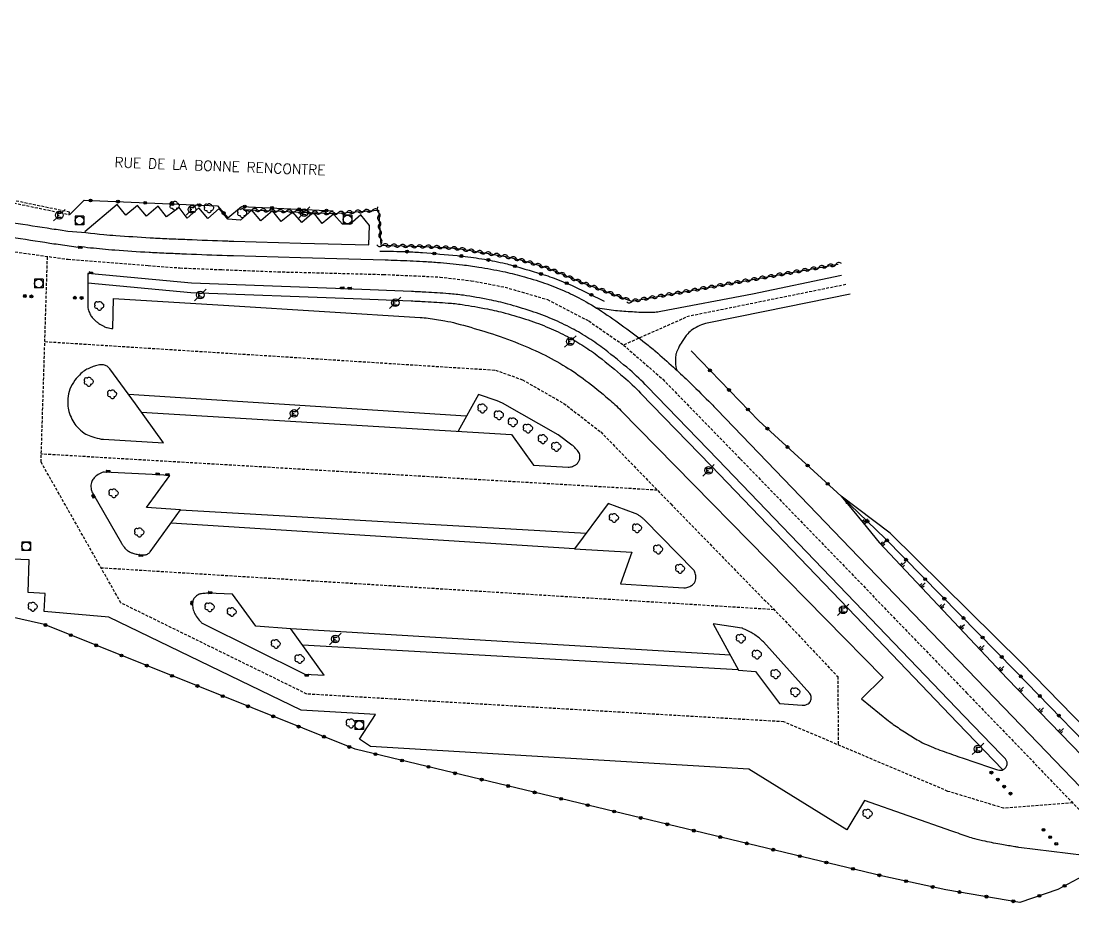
# Model space of a CAD drawing. Header units: millimetres. Extents: x 82000 to 83000, y 142999 to 144000.
# Drawn here: x 82396.9 to 82580.1, y 143549.3 to 143703.1 of the extents above; entities that cross this region are included whole.
import ezdxf
from ezdxf.enums import TextEntityAlignment as Align

# ---------------------------------------------------------------- set-up
doc = ezdxf.new("R2010")
doc.units = ezdxf.units.MM
doc.linetypes.add('DASHED', pattern=[0.75, 0.5, -0.25])
doc.layers.get('0').update_dxf_attribs({"linetype": 'CONTINUOUS'})
for name, color, linetype in [('W0001', 6, 'DASHED'), ('W0008', 7, 'CONTINUOUS'), ('W0112', 1, 'DASHED'), ('W0211', 2, 'CONTINUOUS'), ('W0300', 7, 'CONTINUOUS'), ('W0310', 3, 'CONTINUOUS'), ('W0322', 7, 'CONTINUOUS'), ('W0400', 7, 'CONTINUOUS'), ('W0420', 7, 'CONTINUOUS'), ('W0471', 7, 'CONTINUOUS'), ('W0989', 7, 'CONTINUOUS')]:
    doc.layers.add(name, color=color, linetype=linetype)
doc.styles.get("Standard").update_dxf_attribs({"font": 'romans.shx', "width": 0.85})

# ---------------------------------------------------------------- blocks, each defined once
blk = doc.blocks.new('t310o')
at = {"color": 0, "linetype": 'Continuous'}
for centre, start, end in [((-0.5, 0.38), 216.8699, 323.1304), ((0.5, -0.37), 36.8699, 143.1303)]:
    blk.add_arc(centre, 0.625, start, end, dxfattribs=at)
blk = doc.blocks.new('t322o')
at = {"color": 0, "linetype": 'Continuous'}
for radius in [0.25, 0.15]:
    blk.add_circle((0, 0), radius, dxfattribs=at)
blk = doc.blocks.new('t211o')
at = {"color": 0, "linetype": 'Continuous'}
for p, q in [((-0.29, 0.5), (-0.29, 0)), ((0, 1), (0, 0)), ((0.29, 0.5), (0.29, 0))]:
    blk.add_line(p, q, dxfattribs=at)
blk = doc.blocks.new('T420')
for p, q in [((0.75, 0.75), (-0.75, 0.75)), ((-0.75, 0.75), (-0.75, -0.75)), ((0.75, 0.75), (0.75, -0.75)), ((0.75, -0.75), (-0.75, -0.75))]:
    blk.add_line(p, q)
blk.add_ellipse((0, 0), major_axis=(-0.53, 0.53), ratio=1, start_param=3.926991, end_param=10.210176)
blk = doc.blocks.new('T471')
for p, q in [((-0.333334, 0.333334), (-0.333334, -0.333334)), ((-0.333334, 0.333334), (0.333334, 0.333334)), ((-0.333334, 0), (0, 0)), ((0.500001, 0.500001), (1.000002, 1.000002)), ((-0.500001, -0.500001), (-1.000002, -1.000002)), ((-0.333334, -0.333334), (0.333334, -0.333334))]:
    blk.add_line(p, q)
blk.add_ellipse((0, 0), major_axis=(0.471405, 0.471405), ratio=1, start_param=5.4977871438, end_param=11.780972451)
blk = doc.blocks.new('T300')
for p, q in [((-0.8, 0.51), (-0.86, 0.34)), ((-0.86, 0.34), (-0.86, 0.17)), ((-0.86, 0.17), (-0.74, 0.06)), ((-0.69, 0.63), (-0.8, 0.51)), ((-0.8, -0.06), (-0.74, 0.06)), ((-0.74, 0.06), (-0.69, 0.11)), ((-0.57, 0.69), (-0.69, 0.63)), ((-0.46, 0.69), (-0.57, 0.69)), ((-0.29, 0.63), (-0.46, 0.69)), ((-0.29, 0.63), (-0.17, 0.74)), ((-0.23, 0.57), (-0.29, 0.63)), ((-0.17, 0.74), (-0.06, 0.8)), ((-0.06, 0.8), (0.06, 0.8)), ((0.06, 0.8), (0.23, 0.74)), ((0.23, 0.74), (0.34, 0.63)), ((0.34, 0.63), (0.4, 0.51)), ((0.46, 0.46), (0.34, 0.46)), ((0.4, 0.51), (0.4, 0.46)), ((0.57, 0.4), (0.46, 0.46)), ((0.57, 0.4), (0.69, 0.29)), ((0.69, 0.29), (0.74, 0.17)), ((0.74, 0.06), (0.69, -0.17)), ((0.74, 0.17), (0.74, 0.06)), ((-0.8, -0.17), (-0.8, -0.06)), ((-0.8, -0.23), (-0.8, -0.17)), ((-0.74, -0.34), (-0.8, -0.23)), ((-0.69, -0.4), (-0.74, -0.34)), ((-0.51, -0.46), (-0.69, -0.4)), ((-0.4, -0.46), (-0.51, -0.46)), ((-0.4, -0.46), (-0.34, -0.46)), ((-0.34, -0.46), (-0.34, -0.4)), ((-0.34, -0.51), (-0.34, -0.46)), ((-0.29, -0.63), (-0.34, -0.51)), ((-0.17, -0.74), (-0.29, -0.63)), ((-0.06, -0.8), (-0.17, -0.74)), ((0.06, -0.8), (-0.06, -0.8)), ((0.17, -0.74), (0.06, -0.8)), ((0.23, -0.69), (0.17, -0.74)), ((0.29, -0.46), (0.23, -0.46)), ((0.29, -0.63), (0.23, -0.69)), ((0.46, -0.4), (0.29, -0.46)), ((0.34, -0.51), (0.29, -0.63)), ((0.34, -0.51), (0.34, -0.46)), ((0.57, -0.34), (0.46, -0.4)), ((0.63, -0.29), (0.57, -0.34)), ((0.69, -0.17), (0.63, -0.29))]:
    blk.add_line(p, q)
blk = doc.blocks.new('T400')
for p, q in [((-0.15, 0.3), (0.15, 0.3)), ((-0.15, -0.25), (-0.15, 0.3)), ((-0.15, 0.15), (0.15, 0.15)), ((-0.15, 0), (0.15, 0)), ((0.15, 0.3), (0.15, -0.25)), ((-0.15, -0.15), (0.15, -0.15)), ((-0.15, -0.25), (-0.15, -0.3)), ((-0.15, -0.3), (0.15, -0.3)), ((0.15, -0.3), (0.15, -0.25))]:
    blk.add_line(p, q)

msp = doc.modelspace()

# ---------------------------------------------------------------- linework, layer by layer
at = {"layer": 'W0001'}
for points in [[(82368.68, 143667.73), (82392.88, 143663.33), (82405.09, 143661.61), (82419.06, 143660.53), (82424.57, 143660.12), (82431.85, 143659.81), (82441.63, 143659.44), (82460.01, 143658.98), (82469.86, 143658.53), (82475.32, 143657.89), (82481.2, 143656.76), (82488.57, 143654.61), (82495.76, 143650.88), (82501.82, 143646.68), (82508.67, 143640.71), (82522.22, 143626.81), (82561.57, 143586.09), (82591.35, 143555.17), (82623.77, 143520.97)], [(82580.06, 143566.9), (82568.02, 143565.98), (82558.32, 143568.92), (82529.72, 143581.03), (82446.68, 143585.87), (82414.31, 143601.74), (82400.39, 143626.28), (82401.51, 143662.11)], [(82401.05, 143647.28), (82479.53, 143642.31), (82484.21, 143640.63), (82491.42, 143636.52), (82497.86, 143631.53), (82510.04, 143618.99), (82530.68, 143597.86), (82539.13, 143588.9), (82539.22, 143577)]]:
    msp.add_lwpolyline(points, dxfattribs=at)
at = {"layer": 'W0001', "flags": 128}
for points in [[(82540.54, 143657.21), (82513.06, 143651.65), (82501.82, 143646.68)], [(82507.71, 143621.39), (82400.44, 143627.68)], [(82528.04, 143600.57), (82410.86, 143607.83)]]:
    msp.add_lwpolyline(points, dxfattribs=at)
at = {"layer": 'W0008'}
for points in [[(82395.54, 143667.99, 0.000015), (82402.29, 143666.95, 0.00158), (82403.73, 143666.73), (82405.06, 143666.53), (82405.06, 143666.53, -0.011982), (82411.34, 143665.93, 0.008278), (82413.41, 143665.76, 0.000196), (82419.38, 143665.36, 0.00536), (82419.55, 143665.35, 0.000697), (82422.7, 143665.21, 0.000707), (82425.81, 143665.08, 0.000382), (82432.9, 143664.81, 0.002518), (82433.95, 143664.77), (82445.64, 143664.44), (82457.49, 143664.12), (82457.6, 143667.51), (82456.08, 143669.34), (82454.15, 143667.67), (82452.88, 143667.73), (82451.31, 143669.5), (82449.34, 143667.86), (82448.04, 143669.47), (82447.57, 143669.53), (82445.81, 143668.03), (82444.22, 143669.85), (82442.19, 143668.19), (82440.68, 143670.06), (82438.64, 143668.31), (82437.1, 143670.19), (82435.11, 143668.44), (82432.89, 143668.6), (82431.42, 143670.47), (82429.42, 143668.73), (82427.85, 143670.56), (82425.85, 143668.78), (82424.42, 143670.64), (82422.26, 143668.99), (82420.8, 143670.86), (82418.78, 143669.14), (82417.16, 143670.98), (82415.17, 143669.33), (82413.63, 143671.17), (82408, 143666.42)], [(82395.15, 143665.5, 0.000015), (82401.91, 143664.45, 0.001582), (82403.36, 143664.23), (82406.88, 143663.71), (82406.93, 143663.88, 0.004283), (82411.08, 143663.42, 0.008278), (82413.24, 143663.24, 0.000196), (82419.21, 143662.84, 0.00536), (82419.43, 143662.83, 0.000697), (82422.59, 143662.69, 0.000707), (82425.71, 143662.56, 0.000382), (82432.8, 143662.28, 0.002518), (82433.88, 143662.25), (82445.57, 143661.92), (82460.34, 143661.52, -0.003614), (82462.42, 143661.45, -0.001679), (82466.88, 143661.25, -0.009446), (82469.41, 143661.08, -0.005465), (82473.76, 143660.65, -0.013829), (82476.62, 143660.26, -0.009395), (82480.79, 143659.5, -0.017885), (82484.1, 143658.7, -0.014682), (82488.06, 143657.47, -0.02007), (82491.48, 143656.14, -0.022438), (82494.43, 143654.69, -0.018173), (82498.01, 143652.56, -0.016014), (82501.9, 143649.86, -0.00593), (82505.66, 143647.01, -0.012609), (82507.38, 143645.6, -0.006596), (82510.51, 143642.83, -0.008012), (82513.02, 143640.47, -0.002442), (82516.68, 143636.88, -0.006261), (82518.08, 143635.46), (82542.82, 143609.73), (82568.03, 143583.52), (82590.28, 143560.4)], [(82417.82, 143634.97), (82482.31, 143631.11), (82486.15, 143625.76), (82492.17, 143625.39, 0.080134), (82492.57, 143625.43, 0.041619), (82493.3, 143625.68, 0.093109), (82493.68, 143625.95, 0.06934), (82494.05, 143626.45, 0.142649), (82494.24, 143627.33, 0.148735), (82493.94, 143628.13, 0.027243), (82493.33, 143628.83, 0.039471), (82492.85, 143629.26), (82490.45, 143631.06), (82480.76, 143636.56), (82479.82, 143636.98), (82476.54, 143638.05), (82473, 143631.66)], [(82584.88, 143557.38), (82570.68, 143559.16, -0.008952), (82569.97, 143559.27, -0.002817), (82567.72, 143559.64, -0.005275), (82566.28, 143559.91, -0.005049), (82564.78, 143560.22, -0.011691), (82562.98, 143560.65, -0.017913), (82561.83, 143561, -0.000569), (82560.45, 143561.48, -0.000536), (82558.98, 143561.99), (82543.76, 143567.31), (82540.71, 143562.24), (82523.65, 143572.8), (82457.75, 143576.76), (82455.84, 143578.01), (82458.65, 143582.31), (82445.67, 143583.08), (82412.18, 143599.28), (82400.95, 143600.23), (82401.12, 143603.41), (82398.14, 143603.58), (82398.33, 143609.28), (82395.4, 143609.38)]]:
    msp.add_lwpolyline(points, format="xyb", dxfattribs=at)
msp.add_lwpolyline([(82409.17, 143659.1), (82408.54, 143659.16), (82408.54, 143653.41, 0.068773), (82408.61, 143652.94, 0.038342), (82408.9, 143652.13, 0.061451), (82409.31, 143651.47, 0.048799), (82409.98, 143650.78, 0.035827), (82410.43, 143650.45, 0.019577), (82411.32, 143649.94, 0.060365), (82411.92, 143649.71, 0.040222), (82412.87, 143649.56), (82413.03, 143654.81), (82433.08, 143653.59), (82466.43, 143651.49, -0.018426), (82467.82, 143651.35, -0.008827), (82470.7, 143650.9, -0.022333), (82472.74, 143650.45, -0.009039), (82477.69, 143649.03, -0.018727), (82482.91, 143647.21, -0.02012), (82487.63, 143645.15, -0.023711), (82491.76, 143642.89, -0.026669), (82495.22, 143640.52, -0.012676), (82499.26, 143637.26, -0.022928), (82501.36, 143635.3), (82510.74, 143625.7), (82526.93, 143609.19), (82547.01, 143588.75), (82543.26, 143585.06), (82547.95, 143581.23, 0.019605), (82548.8, 143580.59, 0.007713), (82551.03, 143579.09, 0.014877), (82553.24, 143577.75, 0.025055), (82554.61, 143577.06, 0.009507), (82556.17, 143576.4, 0.010098), (82557.66, 143575.84, 0.00065), (82560.81, 143574.74, 0.001533), (82562.15, 143574.28), (82566.58, 143572.77, 0.042798), (82567, 143572.66, 0.032118), (82567.57, 143572.61, 0.133732), (82567.95, 143572.7, 0.095556), (82568.38, 143573.05, 0.113873), (82568.63, 143573.57, 0.144977), (82568.61, 143574.02, 0.036628), (82568.42, 143574.46, 0.070215), (82568.27, 143574.66), (82567.6, 143575.35), (82561.17, 143582), (82542.13, 143601.89), (82518.24, 143626.76), (82505.96, 143639.44, 0.020991), (82502.92, 143642.33, 0.015492), (82498.52, 143645.93, 0.021342), (82495.8, 143647.84, 0.0206), (82492.82, 143649.58, 0.021701), (82489.45, 143651.19, 0.020418), (82485.73, 143652.58, 0.013662), (82481.66, 143653.81, 0.01765), (82478.45, 143654.56, 0.01117), (82473.94, 143655.34, 0.01984), (82471.38, 143655.62, 0.002911), (82467.4, 143655.88, 0.004661), (82464.92, 143656), (82454.82, 143656.4), (82426.58, 143657.45)], format="xyb", close=True, dxfattribs=at)
at = {"layer": 'W0008', "flags": 128}
for points in [[(82496.92, 143653.24, 0.011742), (82500.09, 143652.76, 0.015723), (82501.51, 143652.62, 0.001439), (82504.48, 143652.43, 0.0085), (82504.98, 143652.41, 0.017144), (82507.25, 143652.43, 0.03634), (82508.31, 143652.56), (82524.29, 143655.6), (82539.76, 143658.86)], [(82408.54, 143657.53), (82426.48, 143655.83), (82454.76, 143654.77), (82464.85, 143654.37, -0.004661), (82467.31, 143654.25, -0.002911), (82471.27, 143654, -0.01984), (82473.7, 143653.73, -0.01117), (82478.14, 143652.96, -0.01765), (82481.23, 143652.24, -0.013662), (82485.22, 143651.04, -0.020418), (82488.82, 143649.69, -0.021701), (82492.06, 143648.14, -0.0206), (82494.92, 143646.47, -0.021342), (82497.53, 143644.64, -0.015492), (82501.85, 143641.1, -0.020991), (82504.79, 143638.31), (82517.07, 143625.64), (82540.95, 143600.76), (82559.99, 143580.88), (82567.88, 143572.69)], [(82541.31, 143655.56), (82526.42, 143652.52), (82516.41, 143650.48, 0.051527), (82515.11, 143650.07, 0.048496), (82513.84, 143649.37, 0.06138), (82513.02, 143648.65, 0.040137), (82512.02, 143647.31, 0.026338), (82511.37, 143646.16, 0.03352), (82510.97, 143645.2, 0.049781), (82510.91, 143644.92, 0.098569), (82511.09, 143642.29)]]:
    msp.add_lwpolyline(points, format="xyb", dxfattribs=at)
for points in [[(82416.82, 143636.41), (82412.36, 143642.53, 0.095739), (82411.89, 143642.97, 0.093486), (82411.27, 143643.21, 0.075177), (82410.78, 143643.23, 0.040482), (82409.89, 143643.06, 0.030846), (82409.04, 143642.76, 0.028811), (82408.17, 143642.33, 0.061851), (82407.34, 143641.71, 0.040401), (82406.28, 143640.53, 0.069697), (82405.43, 143639.01, 0.071611), (82405.05, 143637.36, 0.049866), (82405.07, 143636.03, 0.050978), (82405.35, 143634.76, 0.048923), (82405.94, 143633.45, 0.05582), (82406.68, 143632.42, 0.05676), (82407.9, 143631.35, 0.072557), (82409.05, 143630.78, 0.021834), (82410.5, 143630.37, 0.042374), (82411.27, 143630.26), (82421.71, 143629.63)], [(82422.82, 143623.92), (82419.75, 143624.1), (82411.45, 143624.54, 0.116934), (82411.03, 143624.47, 0.047642), (82410.13, 143623.96, 0.078839), (82409.51, 143623.38, 0.093541), (82409.18, 143622.73, 0.094145), (82409.09, 143621.74, 0.107002), (82409.35, 143620.91), (82414.4, 143612.13, 0.027766), (82414.68, 143611.7, 0.021263), (82415.09, 143611.19, 0.063349), (82415.46, 143610.86, 0.047582), (82416.04, 143610.54, 0.037269), (82416.52, 143610.37, 0.02168), (82417.37, 143610.18, 0.032864), (82418.17, 143610.1, 0.063517), (82418.58, 143610.13, 0.089686), (82419.06, 143610.33, 0.095088), (82419.42, 143610.66), (82424.65, 143617.96), (82418.78, 143618.36)], [(82503.28, 143610.61), (82501.28, 143605.06), (82512.31, 143604.35, 0.080552), (82512.64, 143604.38, 0.033894), (82513.36, 143604.63, 0.086252), (82513.96, 143605.01, 0.10499), (82514.3, 143605.48, 0.081937), (82514.43, 143605.97, 0.070998), (82514.39, 143606.54, 0.041105), (82514.19, 143607.27, 0.104619), (82514.03, 143607.52), (82505.55, 143616.14, 0.022688), (82505.17, 143616.49, 0.020126), (82504.72, 143616.85, 0.029998), (82504.25, 143617.14, 0.036915), (82503.85, 143617.33), (82499.16, 143619.06), (82493.31, 143611.18)], [(82443.88, 143597.24), (82437.8, 143597.68), (82433.71, 143603.25), (82429.44, 143603.42, 0.029218), (82428.96, 143603.41, 0.017681), (82428.16, 143603.32, 0.107366), (82427.62, 143603.11, 0.086766), (82427.09, 143602.63, 0.106046), (82426.84, 143602.09, 0.076304), (82426.78, 143601.26, 0.06168), (82426.98, 143600.29, 0.066308), (82427.39, 143599.45, 0.040456), (82428.15, 143598.49, 0.089485), (82428.59, 143598.16), (82446.35, 143589.31), (82449.67, 143589.15)], [(82528.97, 143584.25), (82532.96, 143583.92, 0.07707), (82533.4, 143583.95, 0.058048), (82533.96, 143584.15, 0.132874), (82534.29, 143584.44, 0.110074), (82534.48, 143584.95, 0.08873), (82534.46, 143585.6, 0.132499), (82534.26, 143585.99), (82526.18, 143594.94, 0.033107), (82525.51, 143595.58, 0.030889), (82524.71, 143596.18, 0.020658), (82524.05, 143596.58, 0.015645), (82523.13, 143597.04, 0.008005), (82522.52, 143597.32, 0.063904), (82522.44, 143597.34), (82517.43, 143598.08), (82521.85, 143590.03), (82524.82, 143589.79)]]:
    msp.add_lwpolyline(points, format="xyb", close=True, dxfattribs=at)
for points in [[(82474.43, 143634.28), (82415.6, 143638.06)], [(82424.65, 143617.96), (82495.31, 143613.89)], [(82493.31, 143611.18), (82423.02, 143615.65)], [(82520.43, 143592.62), (82443.88, 143597.24)], [(82521.81, 143590.07), (82445.91, 143594.36)]]:
    msp.add_lwpolyline(points, dxfattribs=at)
at = {"layer": 'W0112'}
msp.add_lwpolyline([(82405.35, 143669.83), (82378.11, 143675.49), (82378.03, 143675.1), (82405.27, 143669.43)], close=True, dxfattribs=at)
at = {"layer": 'W0211'}
msp.add_lwpolyline([(82730.42, 143501.47), (82710.52, 143493.16), (82691.66, 143484.18), (82686.1, 143482.29), (82680.72, 143480.95), (82674.12, 143483.83), (82623.07, 143536.44), (82589.14, 143572.85), (82571.11, 143591.3), (82548.25, 143613.88), (82539.73, 143620.36), (82543.55, 143615.69), (82546.33, 143612.29), (82568.63, 143588.58), (82587.33, 143569.28), (82622.13, 143529.47), (82667.51, 143481.32), (82674.81, 143474.45), (82677.56, 143473.07), (82682.11, 143474.22), (82722.91, 143495.83), (82725.94, 143498.11)], close=True, dxfattribs=at)
at = {"layer": 'W0310', "flags": 128}
msp.add_lwpolyline([(82435.6, 143670.31), (82451.18, 143669.62), (82459.14, 143670.19), (82459.56, 143664.08), (82466.95, 143663.84, -0.011611), (82471.57, 143663.61, -0.021529), (82474.05, 143663.33, -0.002611), (82480.38, 143662.28, -0.01318), (82481.62, 143662.04, -0.015025), (82486.08, 143660.89, -0.022038), (82489.06, 143659.89, -0.011577), (82492.51, 143658.46, 0.013923), (82495.39, 143657.28), (82503.23, 143654.33), (82539.18, 143660.77)], format="xyb", dxfattribs=at)
at = {"layer": 'W0322', "flags": 128}
for points in [[(82405.34, 143669.34), (82407.92, 143671.9), (82431.09, 143670.92), (82432.92, 143668.85), (82435.31, 143670.83), (82451.25, 143670.05)], [(82513.58, 143645.67), (82525.4, 143633.48), (82539.73, 143620.36), (82547.38, 143612.98), (82570.04, 143589.94), (82588.1, 143571.32), (82604.16, 143555.42)], [(82661.46, 143473), (82629.37, 143506.86), (82607.33, 143530.17), (82589.95, 143548.55), (82583.55, 143555.09), (82577.44, 143551.81), (82570.86, 143549.57), (82557.94, 143551.78), (82546.96, 143554.16), (82455.08, 143576.25), (82401, 143597.97), (82390.39, 143600.34)]]:
    msp.add_lwpolyline(points, dxfattribs=at)
msp.add_lwpolyline([(82459.37, 143663.05, -0.006987), (82464.16, 143662.95, -0.01259), (82466.81, 143662.79, -0.000977), (82472.85, 143662.27, -0.006335), (82473.78, 143662.17, -0.01431), (82477.6, 143661.62, -0.014777), (82481.26, 143660.88, -0.013565), (82482.47, 143660.56, -0.002803), (82488.26, 143658.83, -0.016909), (82489.77, 143658.31), (82492.9, 143657.06), (82498.46, 143654.33)], format="xyb", dxfattribs=at)

# ---------------------------------------------------------------- block references
at = {"layer": 'W0211'}
for p, rotation in [((82543.55, 143615.69), 309.2947157448247), ((82546.75, 143611.84), 313.2362053662941), ((82550.18, 143608.2), 313.2362053662941), ((82553.6, 143604.56), 313.2362053662941), ((82557.02, 143600.92), 313.2362053663056), ((82560.45, 143597.27), 313.2362053662941), ((82563.87, 143593.63), 313.2362053662941), ((82567.3, 143589.99), 313.2362053663056), ((82570.76, 143586.38), 314.1073566793063), ((82574.24, 143582.79), 314.1073566793004), ((82577.72, 143579.2), 314.1073566793063)]:
    msp.add_blockref('t211o', p, dxfattribs=dict(at, rotation=rotation))
at = {"layer": 'W0300'}
for p in [(82423.7, 143670.95), (82429.66, 143670.51), (82435.45, 143669.66), (82410.55, 143653.49), (82408.73, 143640.26), (82412.81, 143638.09), (82477.29, 143635.63), (82480.15, 143634.44), (82482.59, 143633.22), (82485.21, 143632.12), (82487.8, 143630.28), (82490.16, 143628.95), (82413.07, 143620.84), (82500.2, 143616.54), (82504.22, 143614.75), (82417.53, 143614.02), (82507.89, 143611.06), (82511.71, 143607.68), (82398.98, 143601.08), (82429.77, 143600.99), (82433.64, 143600.16), (82441.31, 143594.59), (82522.29, 143595.52), (82525.08, 143592.74), (82445.45, 143591.97), (82528.36, 143589.34), (82531.79, 143586.18), (82454.4, 143580.74), (82544.36, 143565)]:
    msp.add_blockref('T300', p, dxfattribs=at)
at = {"layer": 'W0310'}
for p, rotation in [((82437.1, 143670.24), 357.4381979652196), ((82438.6, 143670.18), 357.4381979652196), ((82440.1, 143670.11), 357.4381979652196), ((82441.6, 143670.04), 357.4381979652196), ((82443.1, 143669.98), 357.4381979652196), ((82444.6, 143669.91), 357.4381979652196), ((82446.09, 143669.84), 357.4381979652196), ((82447.59, 143669.78), 357.4381979652196), ((82449.09, 143669.71), 357.4381979652196), ((82450.59, 143669.64), 357.4381979652196), ((82452.09, 143669.68), 4.124070109814309), ((82453.58, 143669.79), 4.124070109814309), ((82455.08, 143669.9), 4.124070109814309), ((82456.57, 143670), 4.124070109814309), ((82458.07, 143670.11), 4.124070109814309), ((82459.17, 143669.77), 273.9197372177165), ((82459.28, 143668.27), 273.9197372177165), ((82459.38, 143666.77), 273.9197372177165), ((82459.48, 143665.28), 273.9197372177165), ((82459.86, 143664.07), 358.1237720888545), ((82461.36, 143664.02), 358.1237720888545), ((82462.86, 143663.97), 358.1237720888545), ((82464.36, 143663.92), 358.1237720888545), ((82465.86, 143663.87), 358.1237720888545), ((82467.36, 143663.83), 358.297978345321), ((82468.86, 143663.77), 357.4351385059782), ((82470.36, 143663.69), 356.5722986666352), ((82471.85, 143663.59), 355.3189567331692), ((82473.34, 143663.43), 352.3545695813855), ((82474.83, 143663.2), 350.8634739884199), ((82476.31, 143662.96), 350.7234233438879), ((82477.79, 143662.72), 350.5833726993559), ((82479.27, 143662.47), 350.443322054824), ((82480.74, 143662.22), 349.4493652443365), ((82482.21, 143661.9), 346.866370918481), ((82483.67, 143661.55), 345.7453704123395), ((82485.12, 143661.16), 344.6243699061981), ((82486.56, 143660.75), 343.0765999459223), ((82487.99, 143660.28), 340.6660939681292), ((82537.32, 143660.44), 10.16048265016721), ((82538.79, 143660.7), 10.16048265016721), ((82489.39, 143659.76), 338.5732020393337), ((82490.78, 143659.2), 337.5087835347209), ((82492.16, 143658.61), 336.4443650301081), ((82526.98, 143658.58), 10.16048265016721), ((82528.46, 143658.85), 10.16048265016721), ((82529.94, 143659.11), 10.16048265016721), ((82531.41, 143659.38), 10.16048265016721), ((82532.89, 143659.64), 10.16048265016721), ((82534.36, 143659.91), 10.16048265016721), ((82535.84, 143660.17), 10.16048265016721), ((82493.54, 143658.02), 337.3155121607114), ((82494.93, 143657.46), 338.854867142236), ((82496.33, 143656.93), 339.3619523636946), ((82516.65, 143656.73), 10.16048265016721), ((82518.12, 143657), 10.16048265016721), ((82519.6, 143657.26), 10.16048265016721), ((82521.08, 143657.53), 10.16048265016721), ((82522.55, 143657.79), 10.16048265016721), ((82524.03, 143658.05), 10.16048265016721), ((82525.51, 143658.32), 10.16048265016721), ((82497.74, 143656.4), 339.3619523636946), ((82499.14, 143655.87), 339.3619523636946), ((82500.54, 143655.34), 339.3619523636946), ((82501.95, 143654.81), 339.3619523636946), ((82506.31, 143654.88), 10.16048265016721), ((82507.79, 143655.14), 10.16048265016721), ((82509.26, 143655.41), 10.16048265016721), ((82510.74, 143655.67), 10.16048265016721), ((82512.22, 143655.94), 10.16048265016721), ((82513.69, 143656.2), 10.16048265016721), ((82515.17, 143656.47), 10.16048265016721), ((82503.36, 143654.35), 10.16048265016721), ((82504.84, 143654.61), 10.16048265016721)]:
    msp.add_blockref('t310o', p, dxfattribs=dict(at, rotation=rotation))
at = {"layer": 'W0322'}
for p, rotation in [((82409.03, 143671.86), 357.5736513865095), ((82413.78, 143671.66), 357.5736513865095), ((82418.52, 143671.45), 357.5736513865095), ((82423.27, 143671.25), 357.5736513865095), ((82428.01, 143671.05), 357.5736513865095), ((82432.19, 143669.67), 311.3623053836914), ((82435.86, 143670.8), 357.1972111498779), ((82440.6, 143670.57), 357.1972111498779), ((82445.34, 143670.34), 357.1972111498779), ((82450.09, 143670.11), 357.1972111498779), ((82464.12, 143662.95), 358.023104109888), ((82468.86, 143662.62), 355.0501952351611), ((82473.59, 143662.19), 353.7548198404462), ((82478.29, 143661.5), 349.537401502139), ((82482.91, 143660.43), 343.6265338045715), ((82487.46, 143659.07), 343.1215242136294), ((82491.93, 143657.45), 338.2431961072106), ((82397.57, 143655.22), 330.8960862991069), ((82398.71, 143655.16), 330.8960862991069), ((82406.28, 143654.92), 330.8960862990882), ((82407.46, 143654.89), 330.8960862991028), ((82496.22, 143655.43), 333.8647063485257), ((82516.88, 143642.26), 314.1024326807262), ((82520.19, 143638.85), 314.1024326807262), ((82523.49, 143635.44), 314.1024326807262), ((82526.88, 143632.12), 317.5267080585446), ((82530.39, 143628.91), 317.5267080585446), ((82533.89, 143625.7), 317.5267080585446), ((82537.39, 143622.49), 317.5267080585446), ((82540.87, 143619.26), 316.0320927560169), ((82544.29, 143615.96), 316.0320927560169), ((82547.7, 143612.65), 314.5240698764168), ((82551.03, 143609.27), 314.5240698764168), ((82554.36, 143605.88), 314.5240698764168), ((82557.69, 143602.49), 314.5240698764168), ((82561.02, 143599.11), 314.5240698764168), ((82401.17, 143597.9), 158.1213565051688), ((82405.58, 143596.13), 158.1213565051688), ((82564.35, 143595.72), 314.5240698764168), ((82409.98, 143594.36), 158.1213565051688), ((82414.39, 143592.59), 158.1213565051688), ((82418.8, 143590.82), 158.1213565051688), ((82567.68, 143592.33), 314.5240698764168), ((82423.21, 143589.05), 158.1213565051688), ((82571.01, 143588.94), 314.127204052775), ((82427.62, 143587.28), 158.1213565051688), ((82432.02, 143585.51), 158.1213565051688), ((82574.31, 143585.53), 314.127204052775), ((82436.43, 143583.74), 158.1213565051688), ((82440.84, 143581.97), 158.1213565051688), ((82577.62, 143582.12), 314.127204052775), ((82445.25, 143580.2), 158.1213565051688), ((82449.66, 143578.43), 158.1213565051688), ((82454.06, 143576.66), 158.1213565051688), ((82458.63, 143575.4), 166.4835158988757), ((82463.25, 143574.29), 166.4835158988757), ((82467.87, 143573.18), 166.4835158988757), ((82472.49, 143572.07), 166.4835158988757), ((82477.11, 143570.96), 166.4835158988757), ((82565.88, 143572.18), 330.8960862990923), ((82567.01, 143570.96), 330.8960862991028), ((82481.73, 143569.85), 166.4835158988757), ((82568.11, 143569.75), 330.8960862990882), ((82486.34, 143568.74), 166.4835158988757), ((82490.96, 143567.62), 166.4835158988757), ((82569.21, 143568.53), 330.8960862990882), ((82495.58, 143566.51), 166.4835158988757), ((82500.2, 143565.4), 166.4835158988757), ((82504.82, 143564.29), 166.4835158988757), ((82509.44, 143563.18), 166.4835158988757), ((82514.05, 143562.07), 166.4835158988757), ((82574.97, 143562.22), 330.8960862990923), ((82518.67, 143560.96), 166.4835158988757), ((82523.29, 143559.85), 166.4835158988757), ((82576.12, 143560.94), 330.8960862991069), ((82577.19, 143559.77), 330.8960862991069), ((82527.91, 143558.74), 166.4835158988757), ((82532.53, 143557.63), 166.4835158988757), ((82537.15, 143556.52), 166.4835158988757), ((82541.77, 143555.41), 166.4835158988757), ((82546.38, 143554.3), 166.4835158988757), ((82551.02, 143553.28), 167.7531061755807), ((82555.66, 143552.27), 167.7531061755807), ((82578.64, 143552.45), 208.2577135883942), ((82560.33, 143551.37), 170.3054186058292), ((82565.01, 143550.57), 170.3054186058292), ((82574.24, 143550.72), 198.7296766383432), ((82569.69, 143549.77), 170.3054186058292)]:
    msp.add_blockref('t322o', p, dxfattribs=dict(at, rotation=rotation))
at = {"layer": 'W0400'}
for p, rotation in [((82407.21, 143663.69), 263.3084751170066), ((82409.04, 143659.26), 264.5903112268662), ((82452.85, 143656.62), 87.85777138093387), ((82454.15, 143656.57), 87.85777138083357), ((82412.05, 143624.66), 266.9550052936259), ((82420.66, 143624.2), 266.567654086129), ((82422.41, 143624.09), 86.56765408592884), ((82409.5, 143620.33), 211.7041326142472), ((82417.75, 143609.99), 263.7366751870537), ((82426.65, 143601.74), 354.7735091810137), ((82429.85, 143603.55), 267.7290055152125), ((82446.7, 143589.14), 87.20635505464632)]:
    msp.add_blockref('T400', p, dxfattribs=dict(at, rotation=rotation))
at = {"layer": 'W0420'}
for p in [(82407.08, 143668.39), (82453.75, 143668.57), (82399.98, 143657.39), (82397.79, 143611.61), (82455.79, 143580.43)]:
    msp.add_blockref('T420', p, dxfattribs=at)
at = {"layer": 'W0471'}
for p in [(82403.57, 143669.3), (82426.67, 143670.3), (82446.2, 143669.73), (82428.12, 143655.39), (82462.07, 143654.04), (82492.56, 143647.29), (82444.46, 143634.77), (82516.63, 143624.84), (82540.08, 143600.55), (82451.65, 143595.46), (82563.55, 143576.31)]:
    msp.add_blockref('T471', p, dxfattribs=at)

# ---------------------------------------------------------------- texts
at = {"layer": 'W0989'}
msp.add_text('RUE DE LA BONNE RENCONTRE', height=1.75, rotation=357.8261, dxfattribs=at).set_placement((82431.55, 143677.84), align=Align.MIDDLE)
msp.add_text('RUE DE LA BONNE RENCONTRE', height=1.75, rotation=357.8261, dxfattribs=at).set_placement((82431.55, 143677.84), align=Align.MIDDLE)

doc.saveas('drawing.dxf')
